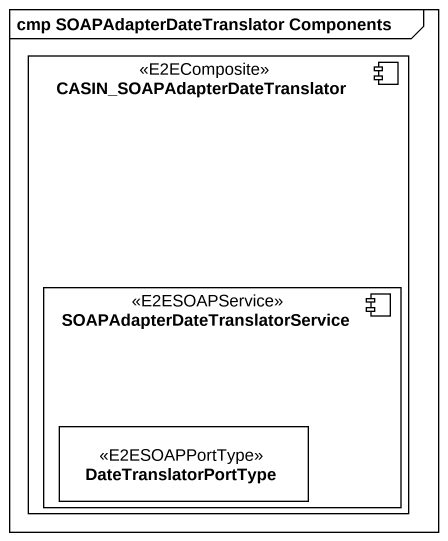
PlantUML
@startuml
mainframe cmp SOAPAdapterDateTranslator Components
hide circle
hide empty members
component "CASIN_SOAPAdapterDateTranslator" as CASIN_SOAPAdapterDateTransla <<E2EComposite>> {
  component "SOAPAdapterDateTranslatorService" as SOAPAdapterDateTranslatorSer <<E2ESOAPService>> {
    class DateTranslatorPortType <<E2ESOAPPortType>>
  }
}
@enduml
